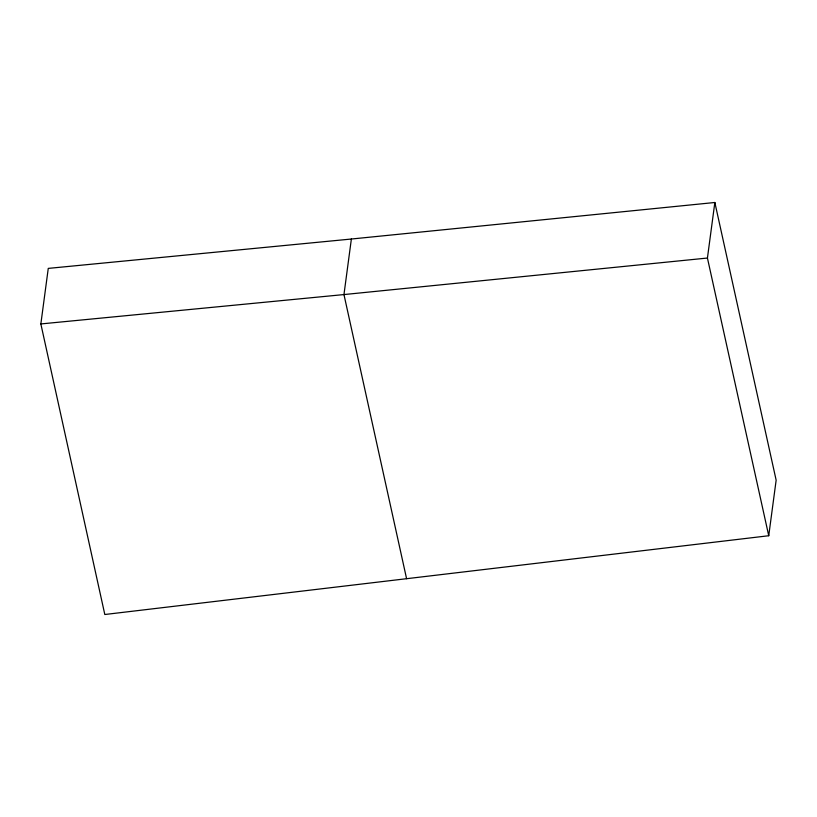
<?xml version="1.0" encoding="UTF-8"?>
<svg xmlns="http://www.w3.org/2000/svg" width="817" height="817" viewBox="0 0 817 817"><rect width="100%" height="100%" fill="white"/><g stroke="black" fill="none" stroke-linecap="round" stroke-linejoin="round"><path stroke-width="1.23" d="M40.85 323.94L48.264 268.395L351.371 239.024L714.844 202.493L776.15 480.192L768.736 535.738L104.811 614.507L40.85 323.94L343.957 294.569L707.43 258.039L714.844 202.493M351.371 239.024L343.957 294.569L406.59 578.702M707.43 258.039L768.736 535.738"/></g></svg>
